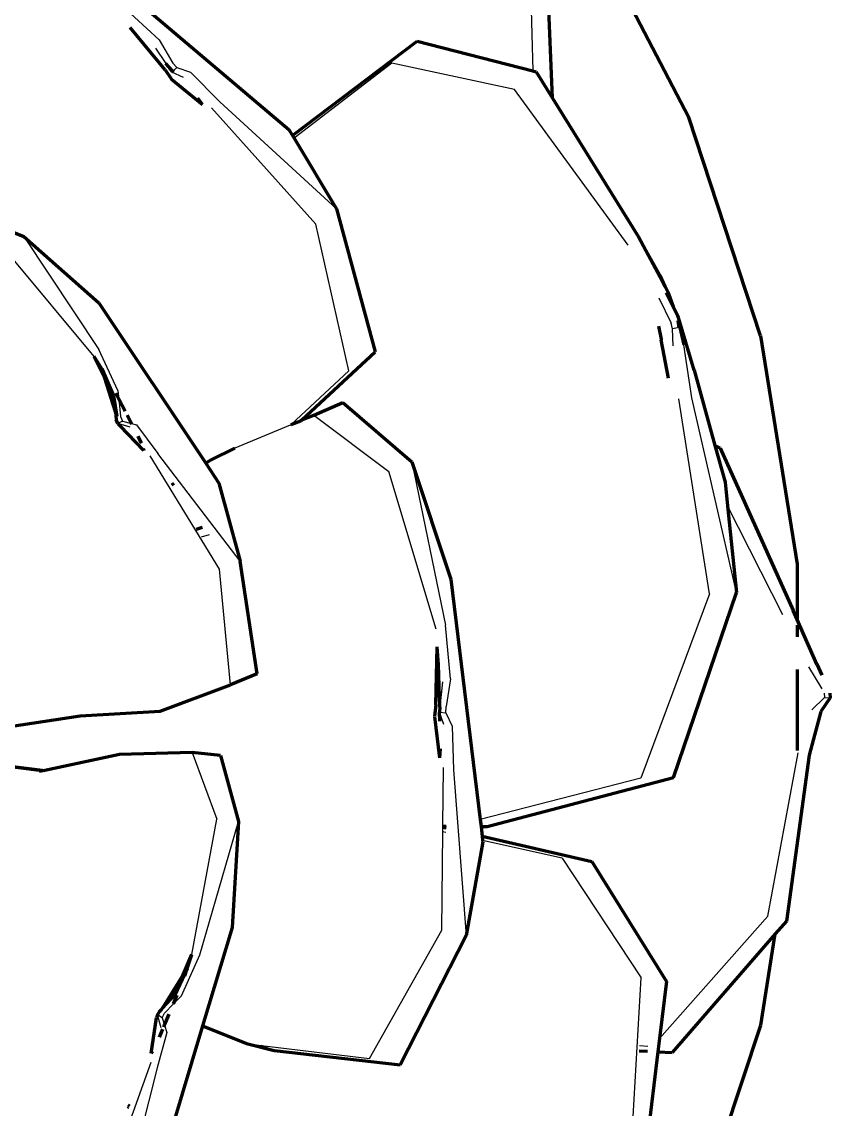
# Model space of a CAD drawing. Header units: millimetres. Extents: x 4307 to 31003, y 2809 to 20009.
# Drawn here: x 12505.2 to 12557.9, y 12866.4 to 12937.2 of the extents above; entities that cross this region are included whole.
import ezdxf

# ---------------------------------------------------------------- set-up
doc = ezdxf.new("R2010")
doc.units = ezdxf.units.MM
doc.layers.add('ProfileEdges', color=7, linetype='Continuous')

msp = doc.modelspace()

# ---------------------------------------------------------------- linework, layer by layer
for p, q in [((12538.327, 12940.814), (12538.508, 12934.03)), ((12514.191, 12936.045), (12511.775, 12938.268)), ((12514.191, 12936.045), (12515.086, 12934.54)), ((12513.94, 12935.513), (12514.613, 12934.504)), ((12515.332, 12934.25), (12515.086, 12934.54)), ((12529.332, 12934.537), (12522.972, 12929.645)), ((12537.324, 12932.818), (12529.332, 12934.537)), ((12514.613, 12934.504), (12514.818, 12934.197)), ((12515.019, 12933.95), (12514.818, 12934.197)), ((12515.019, 12933.95), (12515.08, 12934.009)), ((12515.768, 12933.603), (12515.019, 12933.95)), ((12515.08, 12934.009), (12515.332, 12934.25)), ((12515.332, 12934.25), (12516.224, 12933.948)), ((12516.224, 12933.948), (12518.141, 12932.007)), ((12544.731, 12922.694), (12537.324, 12932.818)), ((12518.141, 12932.007), (12525.729, 12925.048)), ((12524.384, 12924.056), (12517.592, 12931.622)), ((12526.546, 12914.496), (12524.384, 12924.056)), ((12505.37, 12923.244), (12510.262, 12915.887)), ((12509.952, 12915.438), (12504.454, 12922.044)), ((12546.73, 12919.256), (12547.517, 12917.607)), ((12547.644, 12918.697), (12547.97, 12917.782)), ((12547.617, 12917.235), (12547.517, 12917.607)), ((12548.038, 12917.323), (12547.617, 12917.235)), ((12547.658, 12916.127), (12547.617, 12917.235)), ((12548.092, 12917.334), (12548.038, 12917.323)), ((12548.859, 12912.747), (12548.346, 12916.2)), ((12511.501, 12913.22), (12510.262, 12915.887)), ((12522.776, 12911.019), (12526.546, 12914.496)), ((12511.501, 12913.22), (12511.559, 12912.668)), ((12511.559, 12912.668), (12511.677, 12911.54)), ((12550.01, 12899.993), (12548.033, 12912.684)), ((12551.784, 12900.066), (12548.859, 12912.747)), ((12511.809, 12911.233), (12511.498, 12911.07)), ((12511.677, 12911.54), (12511.809, 12911.233)), ((12511.809, 12911.233), (12512.382, 12911.076)), ((12524.262, 12911.621), (12529.132, 12907.952)), ((12512.296, 12910.84), (12511.498, 12911.07)), ((12512.382, 12911.076), (12512.71, 12910.986)), ((12512.71, 12910.986), (12514.092, 12909.126)), ((12522.713, 12910.961), (12519.106, 12909.466)), ((12522.713, 12910.961), (12522.776, 12911.019)), ((12519.455, 12902.121), (12514.092, 12909.126)), ((12518.12, 12901.604), (12513.606, 12908.981)), ((12530.634, 12908.583), (12532.826, 12897.949)), ((12532.213, 12897.682), (12529.132, 12907.952)), ((12554.803, 12898.62), (12551.196, 12905.714)), ((12517.436, 12903.83), (12516.926, 12903.686)), ((12518.829, 12894.074), (12518.12, 12901.604)), ((12550.01, 12899.993), (12545.551, 12887.993)), ((12533.159, 12894.449), (12532.826, 12897.949)), ((12556.458, 12895.227), (12557.338, 12893.795)), ((12532.639, 12894.271), (12532.463, 12892.617)), ((12533.159, 12894.449), (12532.872, 12892.65)), ((12557.477, 12893.516), (12557.509, 12893.249)), ((12556.679, 12892.443), (12557.509, 12893.249)), ((12557.509, 12893.249), (12557.882, 12893.223)), ((12532.716, 12891.487), (12532.449, 12892.284)), ((12532.449, 12892.284), (12532.862, 12892.25)), ((12532.862, 12892.25), (12532.872, 12892.65)), ((12532.862, 12892.25), (12533.261, 12891.372)), ((12533.261, 12891.372), (12533.345, 12888.528)), ((12516.34, 12889.655), (12517.944, 12885.313)), ((12553.825, 12879.001), (12555.8, 12889.632)), ((12506.38, 12888.421), (12503.793, 12888.746)), ((12532.667, 12884.923), (12532.705, 12888.689)), ((12533.345, 12888.528), (12534.175, 12877.748)), ((12545.551, 12887.993), (12535.088, 12885.291)), ((12516.322, 12876.513), (12517.944, 12885.313)), ((12516.84, 12876.488), (12519.352, 12885.173)), ((12532.597, 12878.091), (12532.662, 12884.497)), ((12532.662, 12884.497), (12532.666, 12884.805)), ((12532.856, 12884.454), (12532.662, 12884.497)), ((12532.666, 12884.805), (12532.667, 12884.923)), ((12532.667, 12884.923), (12532.875, 12884.924)), ((12540.424, 12882.773), (12535.231, 12883.926)), ((12540.424, 12882.773), (12545.576, 12874.997)), ((12546.767, 12871.043), (12553.825, 12879.001)), ((12527.888, 12869.749), (12532.597, 12878.091)), ((12515.632, 12873.822), (12516.84, 12876.488)), ((12544.794, 12861.811), (12545.576, 12874.997)), ((12515.632, 12873.822), (12515.12, 12873.289)), ((12515.12, 12873.289), (12514.539, 12872.686)), ((12514.39, 12872.39), (12514.089, 12872.578)), ((12514.326, 12871.736), (12514.089, 12872.578)), ((12514.39, 12872.39), (12514.539, 12872.686)), ((12514.39, 12872.39), (12514.537, 12871.907)), ((12514.537, 12871.907), (12514.678, 12871.443)), ((12514.678, 12871.443), (12514.053, 12869.134)), ((12519.876, 12870.713), (12520.843, 12870.596)), ((12521.673, 12870.266), (12520.843, 12870.596)), ((12520.843, 12870.596), (12527.888, 12869.749)), ((12545.454, 12870.58), (12546.006, 12870.547)), ((12510.687, 12861.195), (12513.658, 12869.494)), ((12514.053, 12869.134), (12511.83, 12860.283)), ((12512.107, 12866.568), (12512.207, 12866.514))]:
    msp.add_line(p, q)
at = {"layer": 'ProfileEdges', "lineweight": 211}
for p, q in [((12548.685, 12930.989), (12541.848, 12944.068)), ((12539.791, 12932.261), (12539.429, 12941.552)), ((12510.264, 12940.69), (12522.628, 12930.218)), ((12514.579, 12934.099), (12512.309, 12936.859)), ((12522.863, 12929.826), (12530.993, 12935.957)), ((12530.993, 12935.957), (12538.508, 12934.03)), ((12514.579, 12934.099), (12514.999, 12933.495)), ((12515.08, 12934.009), (12514.613, 12934.504)), ((12515.135, 12933.95), (12515.08, 12934.009)), ((12538.508, 12934.03), (12538.727, 12933.974)), ((12538.727, 12933.974), (12539.791, 12932.261)), ((12514.999, 12933.495), (12517.006, 12931.842)), ((12517.006, 12931.842), (12516.707, 12932.261)), ((12539.791, 12932.261), (12545.399, 12923.233)), ((12553.348, 12916.788), (12548.685, 12930.989)), ((12522.628, 12930.218), (12522.863, 12929.826)), ((12522.863, 12929.826), (12522.972, 12929.645)), ((12522.972, 12929.645), (12525.729, 12925.048)), ((12525.729, 12925.048), (12528.248, 12915.75)), ((12504.314, 12923.675), (12505.37, 12923.244)), ((12505.37, 12923.244), (12510.264, 12918.925)), ((12546.813, 12920.704), (12545.399, 12923.233)), ((12545.399, 12923.233), (12547.123, 12919.99)), ((12547.123, 12919.99), (12546.813, 12920.704)), ((12547.123, 12919.99), (12547.302, 12919.654)), ((12547.644, 12918.697), (12547.204, 12919.585)), ((12547.45, 12919.24), (12547.277, 12919.637)), ((12547.302, 12919.654), (12547.45, 12919.24)), ((12547.45, 12919.24), (12547.644, 12918.697)), ((12510.264, 12918.925), (12517.22, 12908.49)), ((12547.997, 12917.982), (12547.644, 12918.697)), ((12548.038, 12917.323), (12547.97, 12917.782)), ((12548.092, 12917.334), (12547.97, 12917.782)), ((12549.013, 12914.544), (12547.997, 12917.982)), ((12546.71, 12917.42), (12546.872, 12916.577)), ((12548.092, 12917.334), (12548.346, 12916.2)), ((12546.872, 12916.577), (12546.847, 12916.538)), ((12546.883, 12916.52), (12546.847, 12916.538)), ((12546.872, 12916.577), (12546.883, 12916.52)), ((12547.361, 12914.021), (12546.883, 12916.52)), ((12553.348, 12916.788), (12555.729, 12901.91)), ((12510.454, 12914.643), (12509.952, 12915.438)), ((12510.649, 12914.019), (12509.952, 12915.438)), ((12523.487, 12911.317), (12528.248, 12915.75)), ((12510.454, 12914.643), (12511.214, 12912.87)), ((12510.613, 12914.387), (12510.454, 12914.643)), ((12510.649, 12914.019), (12510.454, 12914.643)), ((12511.214, 12912.87), (12510.649, 12914.019)), ((12511.336, 12911.828), (12510.649, 12914.019)), ((12549.013, 12914.544), (12550.374, 12909.641)), ((12511.214, 12912.87), (12511.428, 12911.537)), ((12511.214, 12912.87), (12511.336, 12911.828)), ((12511.559, 12912.668), (12511.361, 12913.049)), ((12511.969, 12911.875), (12511.559, 12912.668)), ((12524.262, 12911.621), (12526.151, 12912.434)), ((12526.151, 12912.434), (12530.634, 12908.583)), ((12511.428, 12911.537), (12511.336, 12911.828)), ((12511.336, 12911.828), (12511.395, 12911.33)), ((12511.498, 12911.07), (12511.395, 12911.33)), ((12512.382, 12911.076), (12512.102, 12911.617)), ((12522.776, 12911.019), (12523.422, 12911.256)), ((12523.422, 12911.256), (12523.487, 12911.317)), ((12523.487, 12911.317), (12524.262, 12911.621)), ((12511.498, 12911.07), (12511.639, 12910.933)), ((12513.182, 12909.313), (12511.639, 12910.933)), ((12512.418, 12911.006), (12512.382, 12911.076)), ((12513.017, 12909.849), (12512.81, 12910.249)), ((12513.017, 12909.849), (12513.034, 12909.792)), ((12513.143, 12909.44), (12513.182, 12909.313)), ((12519.106, 12909.466), (12517.578, 12908.718)), ((12550.374, 12909.641), (12550.716, 12909.474)), ((12550.374, 12909.641), (12551.036, 12907.261)), ((12550.716, 12909.474), (12555.469, 12898.899)), ((12517.578, 12908.718), (12517.22, 12908.49)), ((12517.22, 12908.49), (12518.077, 12907.203)), ((12530.634, 12908.583), (12533.185, 12900.946)), ((12515.146, 12907.165), (12514.989, 12907.065)), ((12518.077, 12907.203), (12519.455, 12902.121)), ((12551.036, 12907.261), (12551.196, 12905.714)), ((12551.196, 12905.714), (12551.784, 12900.066)), ((12516.628, 12904.207), (12517.017, 12904.319)), ((12520.571, 12894.777), (12519.455, 12902.121)), ((12555.729, 12901.91), (12555.727, 12898.314)), ((12533.185, 12900.946), (12535.088, 12885.291)), ((12547.679, 12888.029), (12551.784, 12900.066)), ((12555.727, 12898.314), (12555.469, 12898.899)), ((12555.727, 12897.942), (12555.726, 12897.182)), ((12557.005, 12895.416), (12555.727, 12898.314)), ((12532.192, 12892.767), (12532.298, 12896.539)), ((12532.377, 12895.394), (12532.298, 12896.539)), ((12532.463, 12892.617), (12532.377, 12895.394)), ((12555.725, 12895.069), (12555.722, 12889.797)), ((12557.005, 12895.416), (12557.338, 12894.7)), ((12520.571, 12894.777), (12518.829, 12894.074)), ((12514.257, 12892.352), (12518.829, 12894.074)), ((12557.851, 12893.516), (12557.882, 12893.223)), ((12532.192, 12892.767), (12532.105, 12892.01)), ((12557.882, 12893.223), (12557.26, 12892.339)), ((12509.038, 12892.048), (12514.257, 12892.352)), ((12532.463, 12892.617), (12532.449, 12892.284)), ((12532.456, 12891.709), (12532.449, 12892.284)), ((12557.26, 12892.339), (12556.512, 12889.484)), ((12503.444, 12891.209), (12509.038, 12892.048)), ((12532.105, 12892.01), (12532.43, 12889.303)), ((12511.615, 12889.523), (12506.733, 12888.496)), ((12516.34, 12889.655), (12511.615, 12889.523)), ((12518.176, 12889.469), (12516.34, 12889.655)), ((12518.176, 12889.469), (12519.352, 12885.173)), ((12532.488, 12889.893), (12532.43, 12889.303)), ((12556.512, 12889.484), (12555.024, 12878.682)), ((12503.778, 12888.851), (12506.733, 12888.496)), ((12506.733, 12888.496), (12506.38, 12888.421)), ((12535.546, 12884.844), (12547.679, 12888.029)), ((12519.352, 12885.173), (12518.943, 12878.266)), ((12535.088, 12885.291), (12535.143, 12884.839)), ((12532.666, 12884.805), (12532.87, 12884.808)), ((12532.666, 12884.805), (12532.868, 12884.758)), ((12535.143, 12884.839), (12535.546, 12884.844)), ((12535.143, 12884.839), (12535.219, 12884.213)), ((12535.264, 12883.848), (12534.175, 12877.748)), ((12535.219, 12884.213), (12542.351, 12882.558)), ((12535.219, 12884.213), (12535.231, 12883.926)), ((12535.231, 12883.926), (12535.264, 12883.848)), ((12542.351, 12882.558), (12547.22, 12874.762)), ((12555.024, 12878.682), (12554.298, 12877.847)), ((12518.943, 12878.266), (12517.018, 12871.874)), ((12534.175, 12877.748), (12529.874, 12869.322)), ((12554.298, 12877.847), (12547.592, 12870.131)), ((12553.357, 12871.921), (12554.298, 12877.847)), ((12515.754, 12875.177), (12516.322, 12876.513)), ((12516.02, 12875.603), (12516.322, 12876.513)), ((12514.404, 12873.019), (12515.754, 12875.177)), ((12516.02, 12875.603), (12515.203, 12873.881)), ((12515.203, 12873.881), (12515.754, 12875.177)), ((12515.754, 12875.177), (12516.02, 12875.603)), ((12515.861, 12875.132), (12516.02, 12875.603)), ((12547.22, 12874.762), (12546.767, 12871.043)), ((12514.404, 12873.019), (12515.203, 12873.881)), ((12515.12, 12873.289), (12515.361, 12873.859)), ((12514.343, 12872.922), (12514.404, 12873.019)), ((12513.659, 12870.068), (12514.019, 12872.384)), ((12514.089, 12872.578), (12514.019, 12872.384)), ((12514.089, 12872.578), (12514.22, 12872.822)), ((12514.22, 12872.822), (12514.343, 12872.922)), ((12514.537, 12871.907), (12514.844, 12872.635)), ((12514.208, 12871.129), (12514.429, 12871.65)), ((12514.492, 12871.801), (12514.537, 12871.907)), ((12517.018, 12871.874), (12514.982, 12865.115)), ((12517.018, 12871.874), (12519.876, 12870.713)), ((12548.677, 12857.726), (12553.357, 12871.921)), ((12546.767, 12871.043), (12546.662, 12870.183)), ((12513.747, 12870.205), (12513.659, 12870.068)), ((12519.876, 12870.713), (12521.673, 12870.266)), ((12521.673, 12870.266), (12529.874, 12869.322)), ((12545.445, 12870.25), (12545.976, 12870.221)), ((12546.662, 12870.183), (12545.622, 12861.664)), ((12546.662, 12870.183), (12547.592, 12870.131)), ((12512.27, 12866.644), (12512.165, 12866.7))]:
    msp.add_line(p, q, dxfattribs=at)

doc.saveas('drawing.dxf')
